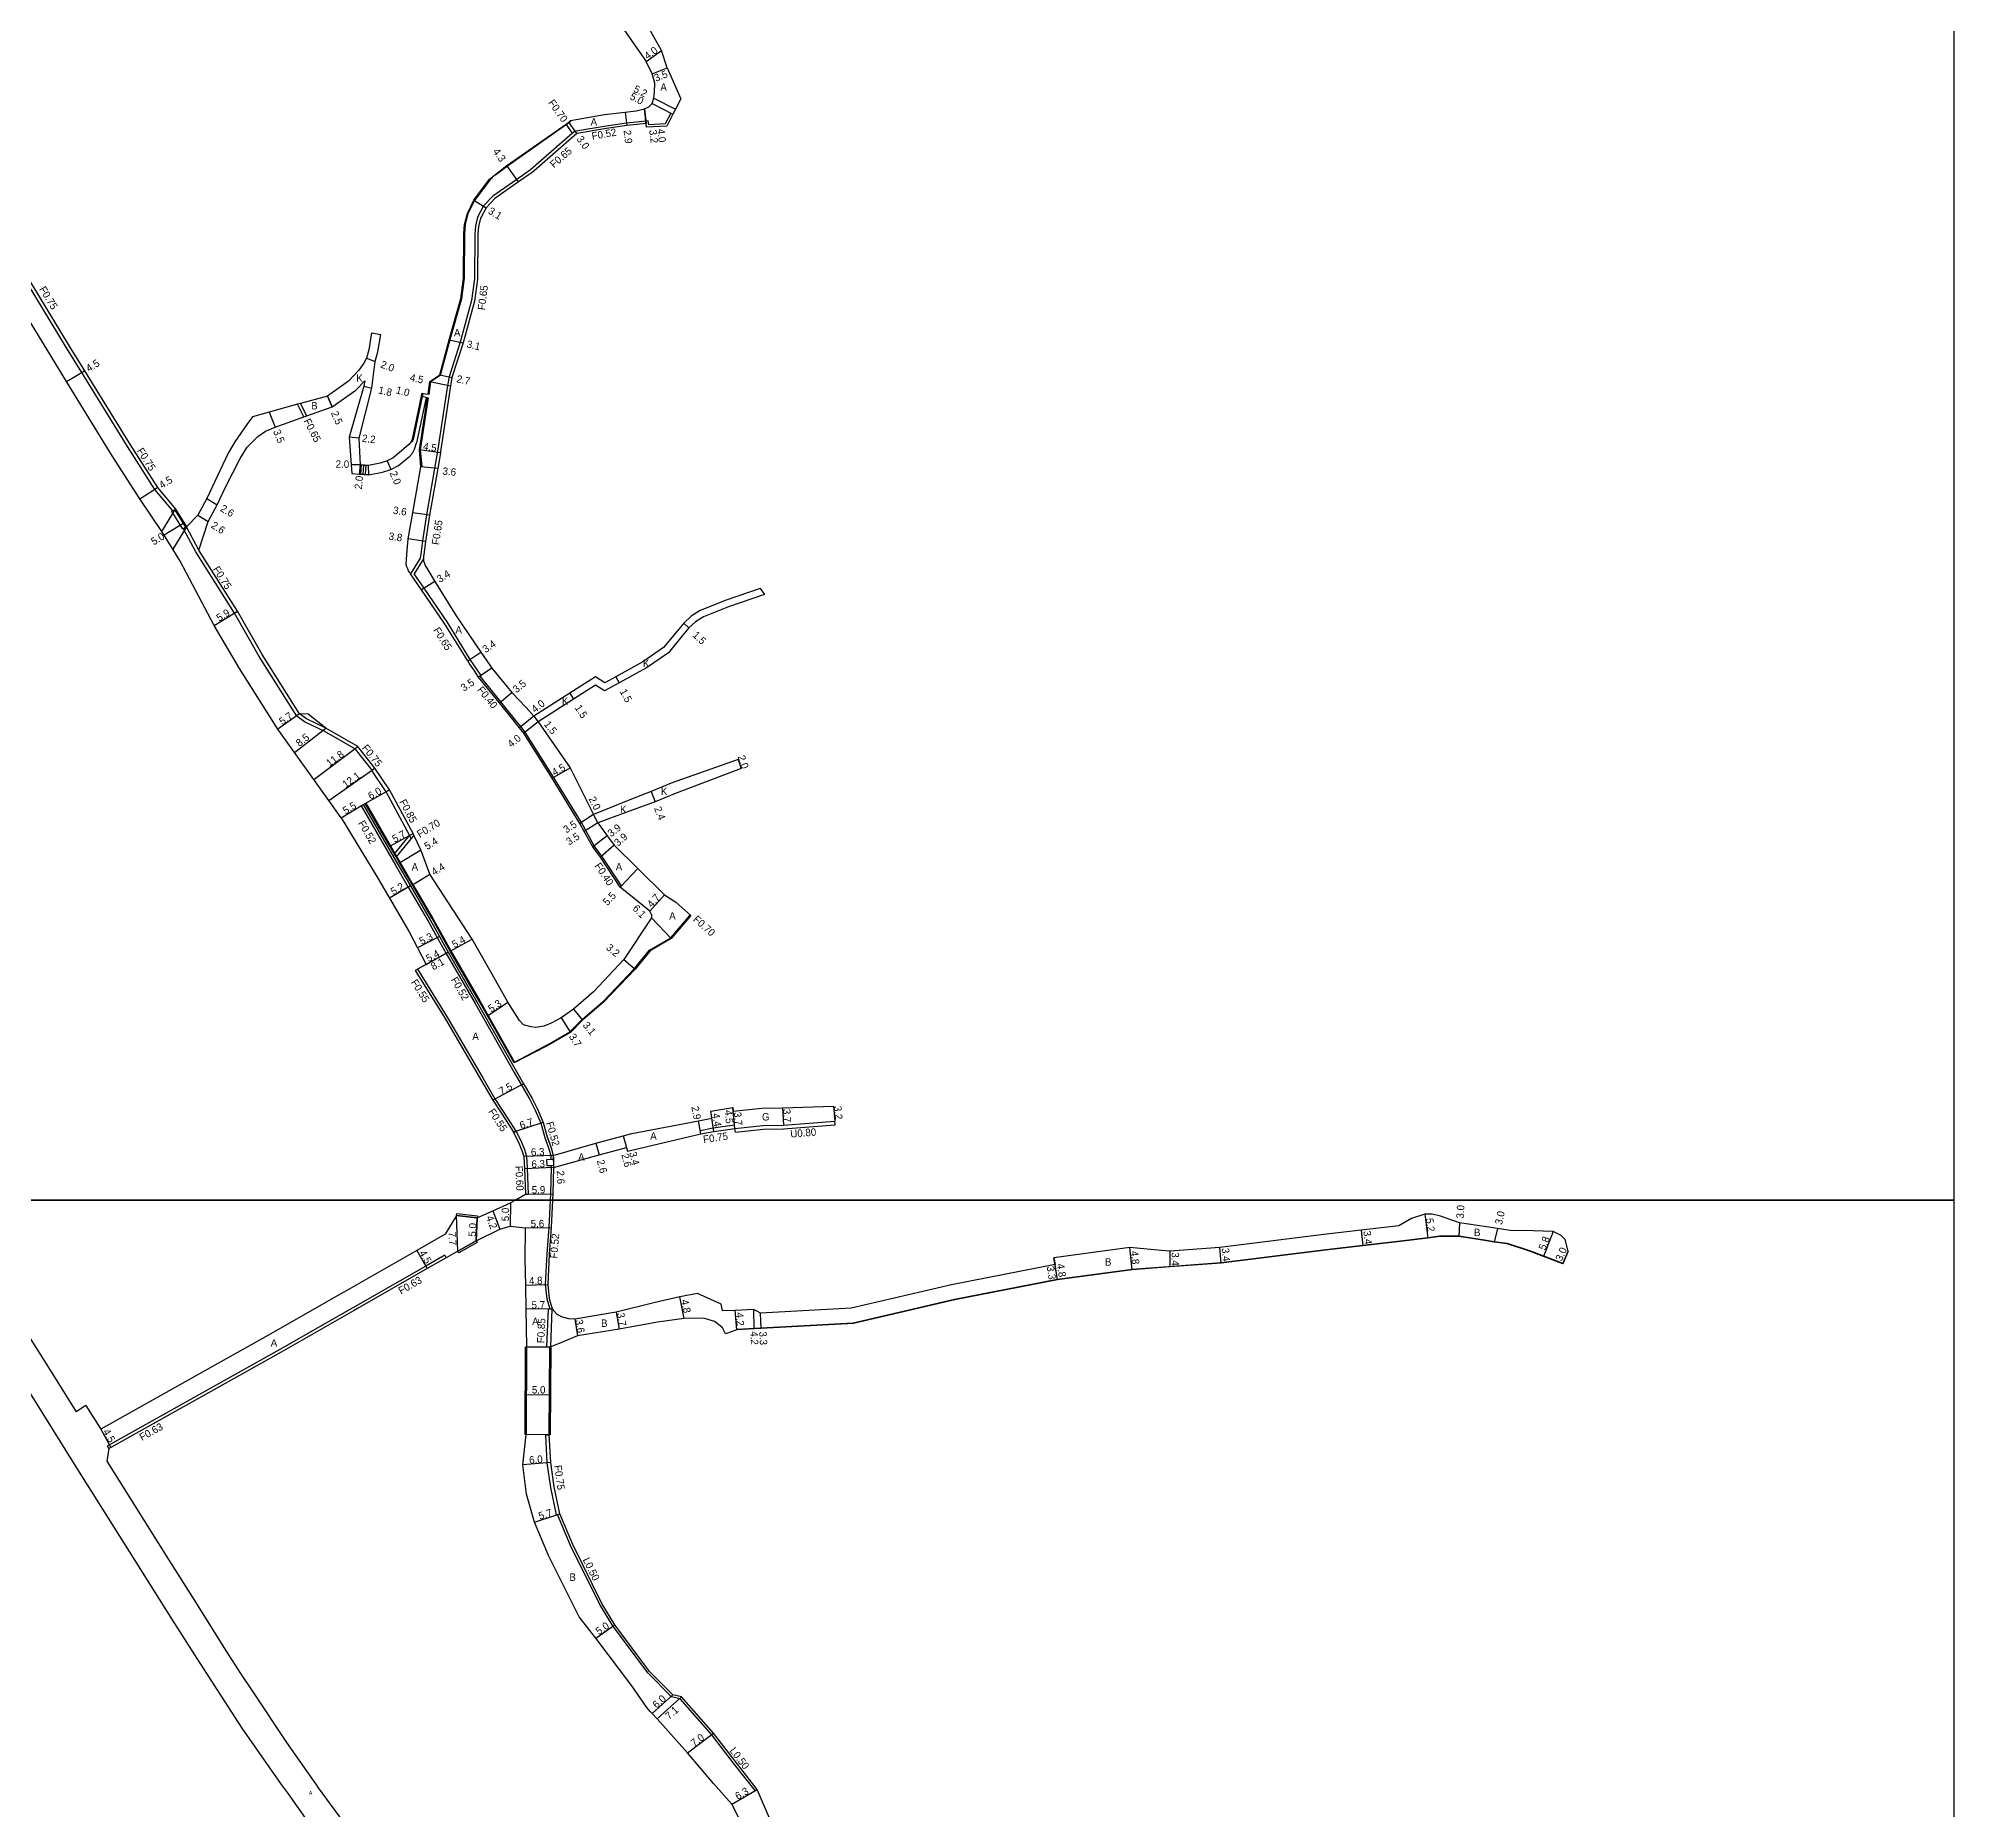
# Model space of a CAD drawing. Header units: metres. Extents: x -12000 to -11200, y -102000 to -99000.
# Drawn here: x -11612 to -11200, y -100331.1 to -99950.1 of the extents above; entities that cross this region are included whole.
import ezdxf

# ---------------------------------------------------------------- set-up
doc = ezdxf.new("R2010")
doc.units = ezdxf.units.M
doc.header["$LTSCALE"] = 2.5
for name, color, linetype in [('その他', 7, 'Continuous'), ('側溝・桝', 7, 'Continuous'), ('図郭', 7, 'Continuous'), ('幅員', 7, 'Continuous'), ('歩道・分離帯・安全施設', 7, 'Continuous'), ('舗装', 7, 'Continuous'), ('道路', 7, 'Continuous')]:
    doc.layers.add(name, color=color, linetype=linetype)
doc.styles.get("Standard").update_dxf_attribs({"font": ''})
doc.styles.add('YOKO_DECO', font='')
doc.styles.get('Standard').set_extended_font_data('@MS PGothic')
doc.styles.get('YOKO_DECO').set_extended_font_data('MS PGothic')

msp = doc.modelspace()

# ---------------------------------------------------------------- linework, layer by layer
at = {"layer": 'その他'}
for points in [[(-11542.89, -100043.83), (-11542.69, -100041.84)], [(-11542.69, -100041.84), (-11541.01, -100041.99)], [(-11542.65, -100043.85), (-11542.46, -100041.86)], [(-11542.15, -100043.9), (-11541.96, -100041.9)], [(-11541.65, -100043.94), (-11541.47, -100041.95)], [(-11540.9, -100044.01), (-11541.01, -100041.99)], [(-11540.9, -100044.01), (-11542.89, -100043.83)]]:
    msp.add_lwpolyline(points, dxfattribs=at)
at = {"layer": '側溝・桝'}
for points in [[(-11497.08, -99970.51), (-11498.48, -99968.53)], [(-11496.55, -99970.04), (-11497.91, -99968.13)], [(-11475.98, -99966.17), (-11477.16, -99968.5), (-11480.69, -99968.69), (-11480.79, -99967.87), (-11483.34, -99968.14), (-11485.48, -99968.37), (-11489.89, -99968.97), (-11496.41, -99970.09), (-11496.48, -99970.15)], [(-11475.98, -99966.17), (-11475.52, -99966.41)], [(-11496.55, -99970.04), (-11497.08, -99970.51), (-11506.15, -99978.41), (-11509.05, -99980.43), (-11514.23, -99984.04), (-11516.23, -99986.14), (-11517.5, -99988.55), (-11517.99, -99990.49), (-11518.11, -99992.2), (-11518.2, -100001.85), (-11518.79, -100006.52), (-11521.23, -100015.43), (-11523.65, -100022.9), (-11524.01, -100024.74), (-11526.12, -100038.87), (-11528.49, -100052.58), (-11529.33, -100058.2), (-11529.75, -100061.02), (-11529.79, -100061.44), (-11529.83, -100061.89)], [(-11496.18, -99970.58), (-11496.48, -99970.15), (-11496.55, -99970.04)], [(-11616.67, -99998.96), (-11616.12, -99999.94), (-11605.99, -100016.67), (-11602.73, -100021.97), (-11592.91, -100037.92), (-11586.99, -100047.17), (-11583.15, -100051.74)], [(-11554.86, -100031.5), (-11556.24, -100028.8)], [(-11554.24, -100031.28), (-11555.6, -100028.62)], [(-11577.48, -100060.17), (-11580.15, -100055.18)], [(-11578.12, -100060.57), (-11580.79, -100055.57)], [(-11556.37, -100095.9), (-11564.5, -100083.03), (-11569.8, -100073.71), (-11578.12, -100060.57)], [(-11529.83, -100061.89), (-11531.56, -100064.68), (-11531.93, -100065.28)], [(-11529.17, -100062.07), (-11531.16, -100065.27)], [(-11516.77, -100087.15), (-11516.78, -100087.14), (-11519.08, -100083.67), (-11524.08, -100075.61), (-11529.04, -100068.36), (-11531.16, -100065.27)], [(-11516.97, -100087.29), (-11516.77, -100087.15)], [(-11486.57, -100132.36), (-11490.78, -100125.99), (-11492.42, -100123.74), (-11494.24, -100120.51), (-11495.14, -100118.75), (-11501.16, -100109.02), (-11507.25, -100099.33), (-11508.2, -100098.13), (-11509.54, -100096.43), (-11512.52, -100092.77), (-11516.97, -100087.29)], [(-11550.52, -100099.11), (-11554.72, -100097.07), (-11556.37, -100095.9)], [(-11550.17, -100098.45), (-11554.33, -100096.43), (-11555.82, -100095.38)], [(-11540.2, -100107.51), (-11543.77, -100103.01), (-11550.52, -100099.11)], [(-11540.29, -100107.57), (-11540.2, -100107.51), (-11539.59, -100107.08)], [(-11531.82, -100122.18), (-11532.16, -100121.48), (-11537.19, -100112.16), (-11540.28, -100107.58), (-11540.29, -100107.57)], [(-11542.59, -100115.16), (-11542.14, -100114.89)], [(-11542.59, -100115.16), (-11535.2, -100127.94), (-11532.42, -100132.67), (-11528.14, -100139.95), (-11526.18, -100143.52), (-11524.3, -100146.94)], [(-11532.16, -100121.48), (-11535.43, -100125.5)], [(-11531.23, -100121.45), (-11531.82, -100122.18), (-11535.06, -100126.15)], [(-11486.85, -100132.66), (-11486.57, -100132.36)], [(-11524.3, -100146.94), (-11518.05, -100157.72), (-11509.63, -100172.56), (-11506.26, -100178.36), (-11505.1, -100180.6), (-11503.9, -100183.44), (-11503.03, -100186.49), (-11502.21, -100188.91), (-11501.77, -100190.43)], [(-11530.46, -100150.32), (-11524.26, -100160.24), (-11516.4, -100173.71), (-11513.78, -100178.21), (-11510.91, -100182.58), (-11509.28, -100185.11), (-11509.24, -100185.2)], [(-11440.58, -100183.78), (-11440.65, -100182.98)], [(-11509.76, -100185.37), (-11509.24, -100185.2), (-11509.19, -100185.18)], [(-11509.19, -100185.18), (-11508.08, -100187.5), (-11507.43, -100189.07), (-11506.96, -100190.52), (-11506.84, -100193.2), (-11506.6, -100198.69)], [(-11469.61, -100185), (-11466.83, -100184.45), (-11462.25, -100183.79), (-11462.24, -100183.79)], [(-11469.47, -100185.73), (-11469.61, -100185)], [(-11462.16, -100184.54), (-11462.24, -100183.79)], [(-11462.06, -100185.33), (-11462.16, -100184.54)], [(-11462.06, -100185.33), (-11456.08, -100184.72), (-11451.69, -100184.65), (-11440.58, -100183.78)], [(-11501.77, -100190.43), (-11501.74, -100191.19)], [(-11501.26, -100190.35), (-11501.22, -100191.17)], [(-11501.67, -100192.95), (-11501.82, -100198.57), (-11501.9, -100200)], [(-11501.68, -100192.59), (-11501.67, -100192.95)], [(-11501.16, -100192.56), (-11501.15, -100192.95)], [(-11507.2, -100198.7), (-11506.6, -100198.69)], [(-11501.9, -100200), (-11502.2, -100205.85), (-11502.64, -100211.55), (-11502.96, -100218.13), (-11502.63, -100221.24), (-11501.98, -100223.35)], [(-11524.57, -100211.84), (-11528.65, -100214.17), (-11560.08, -100232.11), (-11596.69, -100252.62), (-11597.15, -100252.88)], [(-11524.57, -100211.84), (-11524.26, -100212.39)], [(-11502.63, -100231.5), (-11502.29, -100223.36)], [(-11502.29, -100223.36), (-11501.98, -100223.35), (-11501.44, -100223.34)], [(-11501.78, -100231.53), (-11501.44, -100223.34)], [(-11502.63, -100231.5), (-11501.98, -100231.53)], [(-11596.84, -100253.43), (-11597.15, -100252.88)], [(-11502.85, -100250.47), (-11502.1, -100250.43)], [(-11500.54, -100267.69), (-11500.55, -100267.68), (-11501.79, -100261.8), (-11502.52, -100256.49), (-11502.85, -100250.47)], [(-11500.54, -100267.69), (-11500.3, -100267.61), (-11499.83, -100267.45)], [(-11457.82, -100326.98), (-11462.22, -100321.35), (-11467.16, -100314.95), (-11473.92, -100307.26), (-11475.77, -100306.83), (-11480.92, -100301.67), (-11488.42, -100291.57), (-11491.2, -100286.97), (-11497.52, -100274.26), (-11500.3, -100267.61)], [(-11457.82, -100326.98), (-11457.38, -100326.72)]]:
    msp.add_lwpolyline(points, dxfattribs=at)
msp.add_lwpolyline([(-11502.62, -100191.23), (-11501.74, -100191.19), (-11501.22, -100191.17), (-11501.16, -100192.56), (-11501.68, -100192.59), (-11502.56, -100192.62)], close=True, dxfattribs=at)
at = {"layer": '図郭'}
for points in [[(-12000, -99600), (-11200, -99600), (-11200, -100200), (-12000, -100200)], [(-12000, -100200), (-11200, -100200), (-11200, -100800), (-12000, -100800)]]:
    msp.add_lwpolyline(points, close=True, dxfattribs=at)
at = {"layer": '幅員'}
for points in [[(-11481.22, -99955.05), (-11477.98, -99952.71)], [(-11479.98, -99957.75), (-11476.73, -99956.46)], [(-11479.96, -99964.11), (-11475.52, -99966.41)], [(-11479.59, -99962.95), (-11474.97, -99965.32)], [(-11496.18, -99970.58), (-11497.91, -99968.13)], [(-11485.75, -99966), (-11485.42, -99968.88)], [(-11481.15, -99969.23), (-11481.63, -99965.26)], [(-11481.63, -99965.26), (-11481.25, -99968.44)], [(-11508.68, -99980.97), (-11511.19, -99977.47)], [(-11518.34, -99984.9), (-11515.7, -99986.53)], [(-11523.63, -100014.93), (-11520.61, -100015.62)], [(-11605.92, -100023.94), (-11602.09, -100021.58)], [(-11541.4, -100018.87), (-11539.54, -100019.59)], [(-11542, -100024.93), (-11540.25, -100025.34)], [(-11527.77, -100023.9), (-11523.37, -100024.85)], [(-11525.66, -100022.49), (-11523.02, -100023.06)], [(-11562.33, -100030.47), (-11561.02, -100033.72)], [(-11548.82, -100029.32), (-11549.81, -100027.03)], [(-11528.61, -100027.33), (-11529.58, -100027.07)], [(-11542.98, -100036.13), (-11545.17, -100035.88)], [(-11525.52, -100039.26), (-11529.98, -100038.61)], [(-11542.69, -100041.84), (-11544.69, -100041.82)], [(-11542.69, -100041.84), (-11542.89, -100043.83)], [(-11536.93, -100040.97), (-11536.15, -100042.81)], [(-11526.1, -100042.6), (-11529.69, -100042.27)], [(-11590.17, -100049.15), (-11586.38, -100046.72)], [(-11575.78, -100049.09), (-11573.55, -100050.41)], [(-11584.95, -100056.92), (-11580.69, -100054.31)], [(-11577.71, -100052.62), (-11575.5, -100054)], [(-11527.85, -100052.68), (-11531.41, -100052.17)], [(-11528.69, -100058.29), (-11532.44, -100057.74)], [(-11526.69, -100066.94), (-11529.58, -100068.73)], [(-11574.2, -100076.38), (-11569.15, -100073.32)], [(-11473.14, -100075.85), (-11472.05, -100076.89)], [(-11519.62, -100084.02), (-11516.82, -100082.1)], [(-11514.42, -100085.54), (-11517.31, -100087.52)], [(-11487.79, -100087.42), (-11487.08, -100088.74)], [(-11512.83, -100093.02), (-11510.14, -100090.79)], [(-11497.69, -100090.97), (-11496.89, -100092.24)], [(-11555.82, -100095.38), (-11560.46, -100098.69)], [(-11505.38, -100095.89), (-11508.52, -100098.38)], [(-11505.38, -100095.89), (-11504.45, -100097.07)], [(-11556.87, -100103.68), (-11550.17, -100098.45)], [(-11504.45, -100097.07), (-11507.58, -100099.56)], [(-11552.73, -100109.5), (-11543.27, -100102.44)], [(-11549.48, -100114.05), (-11539.59, -100107.08)], [(-11501.5, -100109.23), (-11497.57, -100107.03)], [(-11461.48, -100105.23), (-11460.82, -100107.12)], [(-11541.71, -100114.64), (-11536.47, -100111.72)], [(-11480.2, -100112.06), (-11479.3, -100114.28)], [(-11546.85, -100117.74), (-11542.14, -100114.89)], [(-11492.56, -100117.02), (-11495.49, -100118.95)], [(-11491.66, -100118.8), (-11492.56, -100117.02)], [(-11536.39, -100123.84), (-11531.4, -100121.09)], [(-11491.66, -100118.8), (-11494.6, -100120.7)], [(-11534.32, -100127.43), (-11529.72, -100124.6)], [(-11489.65, -100121.6), (-11492.75, -100123.96)], [(-11488.16, -100123.66), (-11491.11, -100126.22)], [(-11483.08, -100128.65), (-11486.85, -100132.66)], [(-11531.97, -100132.4), (-11536.46, -100135.04)], [(-11531.54, -100132.15), (-11527.78, -100129.86)], [(-11480.47, -100137.83), (-11477.32, -100134.33)], [(-11480.11, -100139.28), (-11475.88, -100143.68)], [(-11525.72, -100143.27), (-11530.43, -100145.7)], [(-11523.41, -100146.44), (-11518.68, -100143.84)], [(-11523.85, -100146.68), (-11530.95, -100150.58)], [(-11528.58, -100149.28), (-11523.85, -100146.68)], [(-11486.06, -100148.21), (-11483.62, -100150.28)], [(-11515.39, -100160.34), (-11510.99, -100157.39)], [(-11499.53, -100160.77), (-11497.56, -100163.9)], [(-11496.9, -100158.87), (-11494.93, -100161.26)], [(-11507.64, -100174.95), (-11514.25, -100178.5)], [(-11469.47, -100185.73), (-11470.03, -100182.89)], [(-11466.71, -100185.19), (-11467.35, -100180.84)], [(-11462.16, -100184.54), (-11462.61, -100180.06)], [(-11462.16, -100184.54), (-11462.53, -100180.85)], [(-11451.95, -100180.16), (-11451.73, -100183.85)], [(-11440.95, -100179.8), (-11440.65, -100182.98)], [(-11503.41, -100183.27), (-11509.76, -100185.37)], [(-11486.17, -100186.16), (-11485.29, -100189.44)], [(-11486.17, -100186.16), (-11485.49, -100188.67)], [(-11501.26, -100190.35), (-11507.55, -100190.62)], [(-11501.26, -100190.35), (-11501.15, -100192.95)], [(-11492.06, -100187.74), (-11491.39, -100190.25)], [(-11501.15, -100192.95), (-11507.44, -100193.22)], [(-11507.2, -100198.7), (-11501.3, -100198.59)], [(-11521.76, -100210.96), (-11522.05, -100203.27)], [(-11514.22, -100202.28), (-11512.74, -100206.22)], [(-11510.45, -100200.57), (-11510.49, -100205.57)], [(-11313.78, -100202.98), (-11313.1, -100208.13)], [(-11517.84, -100208.75), (-11517.57, -100203.76)], [(-11507.28, -100205.95), (-11501.68, -100205.89)], [(-11327.46, -100206.44), (-11327.07, -100209.82)], [(-11306.27, -100204.83), (-11306.46, -100207.83)], [(-11298.15, -100206.08), (-11298.83, -100209)], [(-11286.18, -100206.72), (-11288.24, -100212.13)], [(-11530.56, -100210.81), (-11528.33, -100214.71)], [(-11376.71, -100214.96), (-11377.21, -100210.19)], [(-11368.57, -100214.36), (-11368.57, -100210.96)], [(-11357.58, -100213.54), (-11357.87, -100210.15)], [(-11284.11, -100213.71), (-11282.91, -100210.96)], [(-11392.79, -100217.11), (-11393.53, -100212.37)], [(-11392.79, -100217.11), (-11393.29, -100213.85)], [(-11507.24, -100218.25), (-11502.44, -100218.11)], [(-11501.44, -100223.34), (-11507.14, -100223.46)], [(-11487.69, -100224.09), (-11487.06, -100227.73)], [(-11473.07, -100225.47), (-11474.03, -100220.77)], [(-11461.78, -100227.88), (-11462.11, -100223.69)], [(-11458, -100227.69), (-11458.1, -100223.49)], [(-11496.63, -100225.61), (-11496.02, -100229.16)], [(-11456.51, -100227.62), (-11456.69, -100224.32)], [(-11507.05, -100241.8), (-11502.05, -100241.83)], [(-11598.58, -100249.24), (-11596.38, -100253.17)], [(-11501.77, -100256.42), (-11507.75, -100256.88)], [(-11505.25, -100269.22), (-11499.83, -100267.45)], [(-11492.1, -100294.16), (-11488.01, -100291.3)], [(-11475.52, -100306.38), (-11479.97, -100310.39)], [(-11473.65, -100306.81), (-11478.92, -100311.56)], [(-11472.38, -100318.82), (-11466.77, -100314.64)], [(-11462.83, -100329.89), (-11457.38, -100326.72)]]:
    msp.add_lwpolyline(points, dxfattribs=at)
at = {"layer": '歩道・分離帯・安全施設'}
for points in [[(-11497.44, -99967.9), (-11497.82, -99968.25), (-11498.4, -99968.66), (-11511.1, -99977.59), (-11513.64, -99979.56)], [(-11514.34, -99980.1), (-11514.82, -99980.47), (-11518.21, -99984.98), (-11519.58, -99987.8), (-11520.17, -99990.14), (-11520.31, -99992.11), (-11520.4, -100001.7), (-11520.96, -100006.12), (-11523.49, -100014.97)], [(-11523.49, -100014.97), (-11525.53, -100022.59)], [(-11529.27, -100026.47), (-11529.44, -100027.11), (-11531.38, -100036.39), (-11531.69, -100036.97)], [(-11525.53, -100022.59), (-11527.63, -100023.99), (-11528.03, -100026.67)], [(-11528.14, -100027.39), (-11529.83, -100038.62), (-11529.54, -100042.28), (-11529.54, -100042.29)], [(-11580.15, -100055.18), (-11580.28, -100055.26), (-11580.79, -100055.57), (-11580.92, -100055.65), (-11583.27, -100051.81), (-11583.15, -100051.74), (-11582.63, -100051.42), (-11582.5, -100051.34)], [(-11580.28, -100055.26), (-11582.63, -100051.42)], [(-11541.58, -100114.56), (-11536.26, -100123.77), (-11535.3, -100125.42), (-11534.93, -100126.07), (-11534.19, -100127.35), (-11531.41, -100132.07), (-11527.12, -100139.37), (-11525.15, -100142.96), (-11523.28, -100146.37), (-11517.04, -100157.14), (-11509.58, -100170.28), (-11503.22, -100166.92), (-11501.99, -100166.26), (-11501.12, -100165.81), (-11497.66, -100163.78), (-11495.03, -100161.15), (-11490.45, -100157.21), (-11483.74, -100150.18), (-11480.52, -100146.23), (-11475.98, -100143.57), (-11471.8, -100138.66)], [(-11461.79, -100227.73), (-11456.52, -100227.47), (-11436.71, -100226.37), (-11414.9, -100221.27), (-11392.81, -100216.96), (-11376.72, -100214.81), (-11357.6, -100213.39), (-11335.08, -100210.59), (-11327.09, -100209.67), (-11318.98, -100208.74), (-11313.12, -100207.99), (-11310.53, -100207.63), (-11306.45, -100207.68), (-11300.93, -100208.54), (-11298.81, -100208.85), (-11296.03, -100209.26), (-11291.21, -100210.84), (-11284.06, -100213.57)]]:
    msp.add_lwpolyline(points, dxfattribs=at)
at = {"layer": '舗装'}
for points in [[(-11549.81, -100027.03), (-11548.82, -100029.32)], [(-11505.38, -100095.89), (-11504.45, -100097.07)], [(-11466.71, -100185.19), (-11467.13, -100182.32)]]:
    msp.add_lwpolyline(points, dxfattribs=at)
at = {"layer": '道路'}
for points in [[(-11494.01, -99910.4), (-11494.09, -99916.88), (-11492.38, -99920.65), (-11491.88, -99925.92), (-11490.89, -99930.22), (-11489.55, -99936.49), (-11489.33, -99942.54), (-11488.35, -99942.34), (-11487.53, -99946.06), (-11481.22, -99955.05)], [(-11476.73, -99956.46), (-11477.98, -99952.71), (-11481.21, -99946.99), (-11482.59, -99943.87), (-11483.46, -99941.3), (-11484.79, -99937.65), (-11486.99, -99929.33), (-11487.76, -99925.24), (-11488.39, -99920.46), (-11488.19, -99916.86), (-11487.73, -99910.9), (-11483.16, -99907.87)], [(-11641.71, -99954.26), (-11639.91, -99957.08), (-11637.36, -99961.08), (-11634.35, -99965.99), (-11631.19, -99971.57), (-11624.03, -99984.19), (-11622.05, -99987.75), (-11617.64, -99995.66), (-11616.45, -99997.81), (-11616.01, -99998.59), (-11615.47, -99999.57), (-11605.35, -100016.28), (-11602.09, -100021.58), (-11592.27, -100037.52), (-11586.38, -100046.72), (-11582.5, -100051.34)], [(-11528.18, -100026.64), (-11527.77, -100023.9), (-11525.66, -100022.49), (-11523.63, -100014.93), (-11521.1, -100006.09), (-11520.55, -100001.69), (-11520.45, -99992.11), (-11520.32, -99990.12), (-11519.72, -99987.75), (-11518.34, -99984.9), (-11514.93, -99980.36), (-11511.19, -99977.47), (-11498.48, -99968.53), (-11497.91, -99968.13), (-11497.51, -99967.76), (-11490.24, -99966.51), (-11485.75, -99966), (-11483.43, -99965.69), (-11481.63, -99965.26), (-11480.69, -99964.86), (-11479.96, -99964.11), (-11479.59, -99962.95), (-11479.43, -99961.69), (-11479.4, -99959.72), (-11479.98, -99957.75), (-11481.22, -99955.05)], [(-11476.73, -99956.46), (-11473.83, -99963.08), (-11474.97, -99965.32), (-11475.52, -99966.41), (-11476.83, -99969.01), (-11481.15, -99969.23)], [(-11481.15, -99969.23), (-11481.25, -99968.44), (-11483.29, -99968.66), (-11485.42, -99968.88), (-11489.81, -99969.48), (-11496.18, -99970.58), (-11505.36, -99978.58)], [(-11505.36, -99978.58), (-11505.75, -99978.92), (-11508.68, -99980.97), (-11513.8, -99984.54), (-11515.7, -99986.53), (-11516.77, -99988.57), (-11516.89, -99988.78), (-11517.35, -99990.59), (-11517.46, -99992.22), (-11517.46, -99992.39), (-11517.55, -100001.9), (-11518.15, -100006.65), (-11520.61, -100015.62), (-11523.02, -100023.06), (-11523.37, -100024.85), (-11525.48, -100038.98), (-11525.52, -100039.26), (-11526.1, -100042.6)], [(-11585.42, -100056.16), (-11590.17, -100049.15), (-11596.09, -100039.9), (-11605.92, -100023.94), (-11609.2, -100018.62), (-11619.32, -100001.9), (-11621.66, -99998.1), (-11626.42, -99990.18), (-11630.42, -99987.92)], [(-11540.33, -100013.45), (-11540.94, -100017.1), (-11541.4, -100018.87), (-11541.96, -100019.93), (-11543.04, -100021.48), (-11545.3, -100023.84), (-11549.81, -100027.03), (-11555.6, -100028.62), (-11556.24, -100028.8), (-11562.33, -100030.47), (-11565.96, -100031.49), (-11567.16, -100033.16), (-11569.73, -100036.87), (-11571.15, -100039.35), (-11574.07, -100045.59), (-11575.78, -100049.09), (-11577.71, -100052.62), (-11580.15, -100055.18)], [(-11540.33, -100013.45), (-11538.35, -100013.78)], [(-11539.54, -100019.59), (-11538.98, -100017.52), (-11538.35, -100013.78)], [(-11531.82, -100036.9), (-11532.28, -100037.44), (-11533.36, -100038.42), (-11535.67, -100040.3), (-11536.93, -100040.97), (-11538.47, -100041.48), (-11541.01, -100041.99), (-11542.69, -100041.84), (-11542.98, -100036.13), (-11540.25, -100025.34), (-11539.54, -100019.59)], [(-11577.48, -100060.17), (-11575.5, -100054), (-11573.55, -100050.41), (-11571.73, -100046.66), (-11568.58, -100040.46), (-11567.07, -100038.02), (-11564.78, -100035.72), (-11563.1, -100034.58), (-11561.02, -100033.72), (-11554.86, -100031.5), (-11554.24, -100031.28), (-11548.82, -100029.32), (-11543.67, -100025.76), (-11541.75, -100023.75)], [(-11541.75, -100023.75), (-11542, -100024.93), (-11545.17, -100035.88), (-11544.69, -100041.82), (-11544.6, -100043.67), (-11542.89, -100043.83), (-11540.9, -100044.01), (-11537.95, -100043.41), (-11536.15, -100042.81), (-11534.55, -100041.97), (-11532.06, -100039.94), (-11531.55, -100039.34), (-11531.07, -100038.49), (-11530.66, -100037.11)], [(-11531.82, -100036.9), (-11531.52, -100036.34), (-11529.58, -100027.07), (-11529.42, -100026.45)], [(-11529.42, -100026.45), (-11529.27, -100026.47), (-11528.18, -100026.64)], [(-11519.31, -100084.49), (-11519.62, -100084.02), (-11524.63, -100075.97), (-11529.58, -100068.73), (-11531.93, -100065.28), (-11532.11, -100065.02), (-11532.34, -100064.61), (-11532.55, -100064.19), (-11532.73, -100063.76), (-11532.87, -100063.32), (-11532.9, -100063.16), (-11532.75, -100061.12), (-11532.44, -100057.74), (-11531.41, -100052.17), (-11529.69, -100042.27), (-11529.98, -100038.61), (-11528.29, -100027.37)], [(-11528.61, -100027.33), (-11530.66, -100037.11)], [(-11528.61, -100027.33), (-11528.29, -100027.37)], [(-11526.1, -100042.6), (-11527.85, -100052.68), (-11528.69, -100058.29), (-11529.1, -100061.1), (-11529.15, -100061.5), (-11529.18, -100061.91), (-11529.17, -100062.07), (-11529.17, -100062.31), (-11529.15, -100062.46), (-11529.04, -100062.87), (-11528.89, -100063.28), (-11528.7, -100063.67), (-11528.67, -100063.73), (-11526.69, -100066.94), (-11522.11, -100074.33), (-11516.82, -100082.1), (-11515.5, -100083.97), (-11514.42, -100085.54)], [(-11580.15, -100055.18), (-11582.5, -100051.34)], [(-11580.15, -100055.18), (-11582.5, -100051.34)], [(-11583.07, -100059.99), (-11585.42, -100056.16)], [(-11583.07, -100059.99), (-11585.42, -100056.16)], [(-11546.85, -100117.74), (-11549.48, -100114.05), (-11552.73, -100109.5), (-11556.87, -100103.68), (-11560.46, -100098.69), (-11568.72, -100085.62), (-11574.2, -100076.38), (-11581.51, -100062.52), (-11583.07, -100059.99)], [(-11555.82, -100095.38), (-11563.86, -100082.64), (-11569.15, -100073.32), (-11577.48, -100060.17)], [(-11456.71, -100068.44), (-11464.06, -100070.94), (-11469.64, -100073.18), (-11471.58, -100074.41), (-11473.14, -100075.85), (-11474.61, -100077.6), (-11477.49, -100081.15), (-11481.96, -100084.21), (-11487.79, -100087.42), (-11490.12, -100088.7), (-11492.13, -100087.42), (-11497.69, -100090.97), (-11505.38, -100095.89)], [(-11455.79, -100069.71), (-11463.52, -100072.34), (-11468.95, -100074.52), (-11470.66, -100075.6), (-11472.05, -100076.89), (-11473.48, -100078.58), (-11476.47, -100082.27), (-11481.18, -100085.5), (-11487.08, -100088.74), (-11490.18, -100090.45), (-11492.13, -100089.2), (-11496.89, -100092.24), (-11504.45, -100097.07)], [(-11456.71, -100068.44), (-11455.79, -100069.71)], [(-11480.08, -100138.56), (-11480.47, -100137.83), (-11486.85, -100132.66), (-11491.11, -100126.22), (-11492.75, -100123.96), (-11494.6, -100120.7), (-11495.49, -100118.95), (-11501.5, -100109.23), (-11507.58, -100099.56), (-11508.52, -100098.38), (-11509.85, -100096.68), (-11512.83, -100093.02), (-11517.31, -100087.52), (-11518.2, -100086.17), (-11519.31, -100084.49)], [(-11514.42, -100085.54), (-11510.14, -100090.79), (-11507.09, -100094), (-11505.38, -100095.89)], [(-11508.53, -100161.34), (-11510.99, -100157.39), (-11514.3, -100151.52), (-11518.68, -100143.84), (-11527.78, -100129.86), (-11529.72, -100124.6), (-11531.23, -100121.45), (-11531.4, -100121.09), (-11536.47, -100111.72), (-11539.59, -100107.08), (-11543.27, -100102.44), (-11550.17, -100098.45), (-11553.97, -100095.44), (-11555.82, -100095.38)], [(-11504.45, -100097.07), (-11497.57, -100107.03), (-11492.56, -100117.02)], [(-11461.48, -100105.23), (-11475.88, -100110.32), (-11480.2, -100112.06), (-11483.66, -100113.45), (-11492.56, -100117.02)], [(-11460.82, -100107.12), (-11475.19, -100112.61), (-11479.3, -100114.28), (-11482.67, -100115.5), (-11491.66, -100118.8)], [(-11461.48, -100105.23), (-11460.82, -100107.12)], [(-11542.14, -100114.89), (-11541.71, -100114.64)], [(-11542.14, -100114.89), (-11534.75, -100127.68), (-11531.97, -100132.4), (-11527.69, -100139.69), (-11525.72, -100143.27), (-11523.85, -100146.68)], [(-11509.64, -100170.48), (-11515.39, -100160.34), (-11517.17, -100157.21), (-11523.41, -100146.44), (-11525.28, -100143.03), (-11527.25, -100139.44), (-11531.54, -100132.15), (-11534.32, -100127.43), (-11535.06, -100126.15), (-11535.43, -100125.5), (-11536.39, -100123.84), (-11541.71, -100114.64)], [(-11546.85, -100117.74), (-11539.2, -100130.38), (-11536.46, -100135.04), (-11532.21, -100142.27), (-11530.43, -100145.7), (-11528.58, -100149.28)], [(-11491.66, -100118.8), (-11489.65, -100121.6), (-11488.16, -100123.66), (-11483.08, -100128.65), (-11477.32, -100134.33), (-11474.84, -100135.87)], [(-11474.84, -100135.87), (-11471.68, -100138.76), (-11475.88, -100143.68), (-11480.42, -100146.35), (-11483.62, -100150.28), (-11490.34, -100157.32), (-11494.93, -100161.26), (-11497.56, -100163.9), (-11501.04, -100165.94), (-11501.92, -100166.4)], [(-11480.08, -100138.56), (-11480.11, -100139.28), (-11486.06, -100148.21), (-11492.55, -100155.15), (-11496.9, -100158.87), (-11499.53, -100160.77), (-11501.67, -100161.95), (-11503.23, -100162.53)], [(-11528.58, -100149.28), (-11530.46, -100150.32), (-11530.95, -100150.58), (-11524.73, -100160.52), (-11516.87, -100173.99), (-11514.25, -100178.5), (-11511.37, -100182.88), (-11509.76, -100185.37), (-11508.63, -100187.75), (-11507.99, -100189.27), (-11507.55, -100190.62), (-11507.44, -100193.22), (-11507.2, -100198.7)], [(-11523.85, -100146.68), (-11517.6, -100157.46), (-11509.18, -100172.3), (-11507.64, -100174.95)], [(-11503.23, -100162.53), (-11504.99, -100162.82), (-11506.04, -100162.74), (-11507.61, -100162.27), (-11508.53, -100161.34)], [(-11501.92, -100166.4), (-11503.15, -100167.05), (-11509.64, -100170.48)], [(-11507.64, -100174.95), (-11507.09, -100175.89), (-11505.81, -100178.11), (-11504.63, -100180.38), (-11503.41, -100183.27), (-11502.53, -100186.33), (-11501.71, -100188.75), (-11501.26, -100190.35)], [(-11501.26, -100190.35), (-11492.06, -100187.74), (-11486.17, -100186.16), (-11484.36, -100185.67), (-11470.03, -100182.89), (-11467.13, -100182.32), (-11467.35, -100180.84), (-11462.61, -100180.06), (-11462.53, -100180.85), (-11456.35, -100180.23), (-11451.95, -100180.16), (-11440.95, -100179.8)], [(-11501.15, -100192.95), (-11491.39, -100190.25), (-11485.49, -100188.67), (-11485.29, -100189.44), (-11469.47, -100185.73), (-11466.71, -100185.19), (-11462.16, -100184.54), (-11456.13, -100183.93), (-11451.73, -100183.85), (-11440.65, -100182.98)], [(-11440.95, -100179.8), (-11440.65, -100182.98)], [(-11501.15, -100192.95), (-11501.3, -100198.59), (-11501.38, -100200)], [(-11509.45, -100200), (-11507.2, -100198.7)], [(-11558.22, -100327.7), (-11559.72, -100325.64), (-11568.13, -100313.53), (-11577.86, -100298.57), (-11583.12, -100290.28), (-11591.16, -100277.47), (-11603.85, -100257.33), (-11613.31, -100242.12), (-11626.62, -100220.95), (-11634.95, -100208.28), (-11640.65, -100200)], [(-11633.2, -100200), (-11627.16, -100208.91), (-11619.22, -100221.17), (-11610.5, -100234.86), (-11603.88, -100245.49)], [(-11522.05, -100203.27), (-11524.46, -100207.32), (-11530.56, -100210.81), (-11545.11, -100219.11)], [(-11517.57, -100203.76), (-11522.05, -100203.27)], [(-11517.57, -100203.76), (-11514.22, -100202.28), (-11510.45, -100200.57), (-11509.45, -100200)], [(-11501.38, -100200), (-11501.68, -100205.89), (-11502.12, -100211.59), (-11502.44, -100218.11), (-11502.12, -100221.13), (-11501.44, -100223.34)], [(-11282.91, -100210.96), (-11283.6, -100208.44), (-11284.4, -100207.56), (-11286.18, -100206.72), (-11290.43, -100206.61), (-11295.38, -100206.5), (-11298.15, -100206.08), (-11300.5, -100205.73), (-11306.27, -100204.83), (-11310.37, -100203.4), (-11312.15, -100203.01), (-11313.78, -100202.98), (-11316.62, -100203.93), (-11319.37, -100205.51), (-11327.46, -100206.44), (-11335.47, -100207.36), (-11357.87, -100210.15), (-11368.57, -100210.96), (-11370.5, -100210.78)], [(-11517.84, -100208.75), (-11512.74, -100206.22), (-11510.49, -100205.57), (-11507.28, -100205.95)], [(-11507.28, -100205.95), (-11507.35, -100212.68), (-11507.24, -100218.25), (-11507.14, -100223.46), (-11506.98, -100231.5)], [(-11284.11, -100213.71), (-11288.24, -100212.13), (-11291.26, -100210.99), (-11296.06, -100209.41), (-11298.83, -100209), (-11300.95, -100208.69), (-11306.46, -100207.83), (-11310.52, -100207.78), (-11313.1, -100208.13), (-11318.96, -100208.89), (-11327.07, -100209.82), (-11335.06, -100210.74), (-11357.58, -100213.54), (-11368.57, -100214.36), (-11376.71, -100214.96), (-11392.79, -100217.11), (-11414.87, -100221.42), (-11436.68, -100226.52), (-11456.51, -100227.62), (-11458, -100227.69), (-11461.78, -100227.88)], [(-11521.76, -100210.96), (-11524.26, -100212.39), (-11528.33, -100214.71), (-11543.34, -100223.28), (-11544.21, -100223.78)], [(-11517.84, -100208.75), (-11521.76, -100210.96)], [(-11370.5, -100210.78), (-11377.21, -100210.19), (-11393.53, -100212.37), (-11393.29, -100213.85), (-11415.56, -100218.19), (-11437.15, -100223.24), (-11456.69, -100224.32), (-11458.1, -100223.49), (-11462.11, -100223.69), (-11464.84, -100223.82), (-11465.12, -100222.36)], [(-11282.91, -100210.96), (-11284.11, -100213.71)], [(-11545.11, -100219.11), (-11548.58, -100221.09), (-11561.99, -100228.74), (-11571.56, -100234.1)], [(-11465.12, -100222.36), (-11470.19, -100220.09), (-11474.03, -100220.77), (-11479.29, -100221.98), (-11487.69, -100224.09), (-11496.63, -100225.61), (-11497.86, -100225.53), (-11499.26, -100225.18), (-11500.4, -100224.57), (-11501.44, -100223.34)], [(-11544.21, -100223.78), (-11559.77, -100232.65), (-11596.38, -100253.17), (-11596.84, -100253.43)], [(-11468.92, -100225.4), (-11473.07, -100225.47), (-11478.78, -100226.22), (-11487.06, -100227.73), (-11496.02, -100229.16), (-11499.11, -100230.43), (-11501.78, -100231.53)], [(-11461.78, -100227.88), (-11464.19, -100228.71), (-11464.81, -100227.43), (-11465.66, -100226.74), (-11466.54, -100226.06), (-11467.69, -100225.69), (-11468.92, -100225.4)], [(-11507.1, -100250.4), (-11506.98, -100231.5)], [(-11502.1, -100250.43), (-11501.98, -100231.53)], [(-11501.78, -100231.53), (-11501.98, -100231.53)], [(-11571.56, -100234.1), (-11574.53, -100235.76), (-11598.58, -100249.24)], [(-11601.76, -100244.16), (-11603.88, -100245.49)], [(-11601.76, -100244.16), (-11598.58, -100249.24)], [(-11480.39, -100309.93), (-11481.09, -100309.12), (-11484.34, -100304.45), (-11492.1, -100294.16), (-11495.7, -100289.6), (-11502.25, -100276.42), (-11505.25, -100269.22), (-11506.99, -100263.24), (-11507.75, -100256.88), (-11507.1, -100250.4)], [(-11427.19, -100403.24), (-11429.71, -100394.63), (-11432.07, -100386.25), (-11444.59, -100355.47), (-11450.79, -100342.06), (-11457.38, -100326.72), (-11461.83, -100321.04), (-11466.77, -100314.64), (-11473.65, -100306.81), (-11475.52, -100306.38), (-11480.54, -100301.34), (-11488.01, -100291.3), (-11490.76, -100286.73), (-11497.06, -100274.05), (-11499.83, -100267.45), (-11501.05, -100261.67), (-11501.77, -100256.42), (-11502.1, -100250.43)], [(-11596.84, -100253.43), (-11597.25, -100256.09)], [(-11597.25, -100256.09), (-11584.01, -100277.25), (-11578.44, -100286.08), (-11571.71, -100296.75), (-11568.49, -100301.79), (-11565.88, -100305.76), (-11558.59, -100316.63), (-11552.51, -100325.33), (-11551.95, -100326.09)], [(-11432.39, -100404.69), (-11434.97, -100396.24), (-11437.46, -100388.12), (-11449.52, -100357.31), (-11455.52, -100344.22), (-11462.83, -100329.89), (-11466.76, -100325.47), (-11472.38, -100318.82), (-11478.92, -100311.56), (-11479.97, -100310.39), (-11480.39, -100309.93)], [(-11543.31, -100337.67), (-11547.11, -100332.62), (-11551.95, -100326.09)], [(-11548.65, -100340.9), (-11552.07, -100336.34), (-11558.22, -100327.7)]]:
    msp.add_lwpolyline(points, dxfattribs=at)
for points in [[(-11585.42, -100056.16), (-11582.5, -100051.34), (-11580.15, -100055.18), (-11583.07, -100059.99)], [(-11517.57, -100203.76), (-11522.05, -100203.27), (-11522, -100202.87), (-11517.52, -100203.36)], [(-11521.76, -100210.96), (-11522.05, -100203.27), (-11517.57, -100203.76), (-11517.84, -100208.75)], [(-11517.84, -100208.75), (-11517.64, -100209.1), (-11521.56, -100211.31), (-11521.76, -100210.96)], [(-11507.3, -100250.4), (-11507.18, -100231.5), (-11506.98, -100231.5), (-11507.1, -100250.4)], [(-11507.1, -100250.4), (-11506.98, -100231.5), (-11501.98, -100231.53), (-11502.1, -100250.43)], [(-11502.1, -100250.43), (-11501.98, -100231.53), (-11501.78, -100231.53), (-11501.9, -100250.43)]]:
    msp.add_lwpolyline(points, close=True, dxfattribs=at)

# ---------------------------------------------------------------- texts
at = {"layer": '側溝・桝'}
for s, rotation, p in [('F0.70', 305.3365, (-11502.4, -99963.96)), ('F0.52', 9.7496, (-11492.83, -99971.93)), ('F0.65', 41.0858, (-11501.09, -99978.08)), ('F0.75', 301.1926, (-11611.87, -100004.04)), ('F0.65', 82.8335, (-11515.93, -100008.63)), ('F0.65', 297.1266, (-11554.98, -100032.38)), ('F0.75', 302.6233, (-11590.87, -100038.81)), ('F0.65', 81.5175, (-11525.82, -100059.14)), ('F0.75', 302.3566, (-11574.52, -100064.27)), ('F0.65', 301.8434, (-11527.12, -100077.38)), ('F0.40', 309.1237, (-11517.69, -100090.28)), ('F0.75', 308.4504, (-11542.47, -100102.76)), ('F0.85', 298.4034, (-11534.42, -100114.31)), ('F0.52', 300.0193, (-11543.27, -100118.9)), ('F0.70', 31.4822, (-11529.96, -100122.1)), ('F0.40', 303.472, (-11492.43, -100128.07)), ('F0.70', 318.1846, (-11471.3, -100139.79)), ('F0.55', 302.0325, (-11531.93, -100153.12)), ('F0.52', 300.0885, (-11523.33, -100152.57)), ('F0.55', 303.3569, (-11515.28, -100180.95)), ('F0.52', 285.9454, (-11502.81, -100183.35)), ('F0.75', 8.2264, (-11468.88, -100187.72)), ('U0.80', 4.4937, (-11450.19, -100186.53)), ('F0.60', 272.4797, (-11509.41, -100192.63)), ('F0.52', 85.5326, (-11500.36, -100212.57)), ('F0.63', 29.7101, (-11533.98, -100220.31)), ('F0.85', 87.6112, (-11503.15, -100230.78)), ('F0.63', 29.2626, (-11589.69, -100251.81)), ('F0.75', 277.8425, (-11501.05, -100257.08)), ('L0.50', 296.4329, (-11494.95, -100277.33)), ('L0.50', 307.6688, (-11463.4, -100318.43))]:
    msp.add_text(s, height=1.6, rotation=rotation, dxfattribs=at).set_placement(p)
at = {"layer": '幅員'}
for s, rotation, p in [('4.0', 35.8274, (-11480.95, -99954.74)), ('5.2', 332.8648, (-11484.14, -99961.52)), ('3.5', 21.7493, (-11479.15, -99959.47)), ('5.0', 332.52, (-11484.91, -99963.1)), ('3.0', 305.3363, (-11496.31, -99971.77)), ('2.9', 276.502, (-11486.11, -99969.92)), ('3.2', 276.8796, (-11480.6, -99969.86)), ('4.0', 276.8796, (-11478.89, -99969.66)), ('4.3', 305.6869, (-11514.32, -99974.49)), ('3.1', 328.355, (-11515.4, -99987.65)), ('3.1', 347.2274, (-11519.96, -100016.58)), ('4.5', 31.6243, (-11601.12, -100021.92)), ('2.0', 338.7989, (-11538.52, -100020.84)), ('4.5', 347.7711, (-11532.19, -100023.76)), ('1.8', 347.0434, (-11538.97, -100026.45)), ('1.0', 345.2371, (-11535.2, -100026.42)), ('2.7', 347.8853, (-11522.16, -100024.06)), ('2.5', 293.4375, (-11549.09, -100030.69)), ('3.5', 291.926, (-11561.52, -100034.62)), ('2.2', 353.6146, (-11542.44, -100036.88)), ('4.5', 351.6471, (-11529.32, -100038.61)), ('2.0', 359.5451, (-11548.05, -100042.46)), ('3.6', 354.7594, (-11525.11, -100043.94)), ('4.5', 32.623, (-11585.4, -100047.04)), ('2.0', 84.0411, (-11542.42, -100047.16)), ('2.0', 293.1141, (-11536.48, -100043.59)), ('2.6', 329.4236, (-11573.01, -100051.66)), ('3.6', 351.762, (-11535.78, -100052.34)), ('2.6', 328.1678, (-11574.98, -100055.26)), ('5.0', 31.5193, (-11587.15, -100059.18)), ('3.8', 351.5405, (-11536.72, -100057.91)), ('3.4', 31.7501, (-11525.67, -100067.25)), ('5.9', 31.2179, (-11573.1, -100075.59)), ('3.4', 34.4515, (-11515.79, -100082.37)), ('1.5', 316.401, (-11471.41, -100078.61)), ('3.5', 34.4784, (-11520.44, -100090.64)), ('3.5', 39.7187, (-11509.13, -100090.99)), ('4.0', 38.3675, (-11505.16, -100095.27)), ('1.5', 298.4907, (-11486.99, -100090.57)), ('5.7', 35.5211, (-11559.5, -100097.88)), ('1.5', 302.4052, (-11496.68, -100094.06)), ('8.5', 37.9574, (-11555.83, -100102.53)), ('4.0', 38.5116, (-11510.29, -100102.74)), ('1.5', 308.3036, (-11503.35, -100097.68)), ('11.8', 36.7761, (-11549.34, -100106.85)), ('2.0', 289.5034, (-11461.59, -100104.63)), ('12.1', 35.2002, (-11545.9, -100111.4)), ('4.5', 29.1872, (-11500.98, -100108.82)), ('6.0', 29.1297, (-11540.53, -100113.87)), ('5.5', 31.1793, (-11545.91, -100117.06)), ('2.0', 296.9726, (-11493.68, -100113.68)), ('2.4', 292.0418, (-11479.59, -100115.7)), ('5.7', 28.841, (-11535.34, -100123.15)), ('3.5', 33.3739, (-11498.42, -100121.15)), ('3.5', 32.8721, (-11497.82, -100123.74)), ('3.9', 37.2168, (-11488.8, -100121.96)), ('3.9', 40.8971, (-11487.3, -100123.98)), ('5.4', 31.5691, (-11528.36, -100124.71)), ('4.4', 31.2954, (-11526.85, -100130.24)), ('5.2', 30.4545, (-11535.64, -100134.45)), ('5.5', 46.7253, (-11489.59, -100136.74)), ('6.1', 313.8359, (-11484.3, -100137.37)), ('4.7', 48.0386, (-11480.04, -100137.2)), ('5.3', 27.3306, (-11529.54, -100145.13)), ('5.4', 28.8118, (-11522.49, -100145.83)), ('3.2', 319.7114, (-11490.01, -100145.91)), ('5.4', 28.7653, (-11528.06, -100148.83)), ('8.1', 28.7653, (-11527.04, -100150.57)), ('5.3', 33.7563, (-11514.58, -100159.67)), ('3.1', 309.5577, (-11495.01, -100162.42)), ('3.7', 302.1441, (-11497.95, -100164.79)), ('7.5', 28.2686, (-11512.4, -100177.4)), ('6.7', 18.341, (-11508.14, -100184.73)), ('2.9', 281.0854, (-11471.54, -100179.93)), ('4.4', 278.432, (-11467.05, -100181.4)), ('4.5', 275.7773, (-11464.37, -100180.68)), ('3.7', 275.7773, (-11462.41, -100181.09)), ('3.7', 273.4799, (-11451.83, -100180.4)), ('3.2', 275.4432, (-11440.85, -100179.79)), ('6.3', 2.4797, (-11506.01, -100190.46)), ('6.3', 2.4797, (-11505.9, -100193.05)), ('2.6', 284.8633, (-11491.88, -100191.52)), ('2.6', 285.0237, (-11486.61, -100190.22)), ('3.4', 285.0237, (-11484.93, -100189.8)), ('2.6', 272.4796, (-11500.49, -100193.65)), ('5.9', 1.1213, (-11505.85, -100198.58)), ('4.2', 290.6047, (-11515.73, -100203.65)), ('5.0', 89.4551, (-11510.75, -100204.53)), ('3.0', 86.3927, (-11305.42, -100203.98)), ('3.0', 77.0202, (-11297.17, -100205.38)), ('7.7', 272.1348, (-11523.77, -100206.82)), ('5.0', 86.8675, (-11517.89, -100207.85)), ('5.6', 0.6384, (-11506.08, -100205.84)), ('3.4', 276.557, (-11326.98, -100206.67)), ('5.2', 277.5073, (-11313.55, -100203.96)), ('5.8', 69.1068, (-11287.87, -100210.88)), ('4.5', 299.7113, (-11530.15, -100211.32)), ('4.8', 275.9329, (-11377.02, -100210.97)), ('3.4', 270.1145, (-11368.21, -100211.19)), ('3.4', 274.9192, (-11357.46, -100210.33)), ('3.0', 66.3706, (-11284.29, -100213.24)), ('3.3', 278.8632, (-11395.1, -100214.29)), ('4.8', 278.8632, (-11392.93, -100213.76)), ('4.8', 1.6462, (-11506.44, -100218.13)), ('5.7', 1.1198, (-11505.89, -100223.33)), ('3.7', 279.6964, (-11487.55, -100224.32)), ('4.8', 281.611, (-11473.77, -100221.53)), ('4.2', 274.4741, (-11461.97, -100224.18)), ('3.6', 279.6951, (-11496.5, -100225.79)), ('4.2', 271.3793, (-11458.79, -100228.21)), ('3.3', 273.1831, (-11456.94, -100228.27)), ('5.0', 359.6411, (-11505.84, -100241.56)), ('4.5', 299.2625, (-11598.18, -100249.76)), ('6.0', 4.4565, (-11506.36, -100256.67)), ('5.7', 18.0642, (-11504.09, -100268.74)), ('5.0', 34.9626, (-11491.42, -100293.56)), ('6.0', 42.038, (-11479, -100309.38)), ('7.1', 42.0223, (-11476.29, -100311.81)), ('7.0', 36.7447, (-11470.92, -100317.61)), ('6.3', 30.1632, (-11461.54, -100329.02))]:
    msp.add_text(s, height=1.6, rotation=rotation, dxfattribs=at).set_placement(p)
at = {"layer": '舗装'}
for s, p in [('A', (-11478.2, -99961.38)), ('A', (-11493.21, -99968.86)), ('A', (-11522.6, -100014.2)), ('K', (-11543.6, -100023.96)), ('B', (-11553.33, -100029.92)), ('A', (-11522.28, -100078.11)), ('K', (-11481.95, -100085.32)), ('K', (-11499.39, -100093.42)), ('K', (-11478.1, -100112.85)), ('K', (-11486.87, -100116.73)), ('A', (-11531.71, -100129.1)), ('A', (-11487.8, -100129.08)), ('A', (-11476.3, -100139.65)), ('A', (-11518.65, -100165.54)), ('G', (-11456.34, -100182.85)), ('A', (-11480.38, -100186.98)), ('A', (-11495.89, -100191.49)), ('B', (-11303.19, -100207.72)), ('B', (-11382.57, -100214.07)), ('A', (-11505.78, -100226.87)), ('B', (-11490.96, -100227.24)), ('A', (-11562.02, -100231.49)), ('B', (-11497.76, -100281.86))]:
    msp.add_text(s, height=1.6, dxfattribs=at).set_placement(p)
at = {"layer": '舗装', "style": 'YOKO_DECO'}
msp.add_text('A', height=0.75, dxfattribs=at).set_placement((-11553.77, -100327.82, 124.5))

doc.saveas('drawing.dxf')
